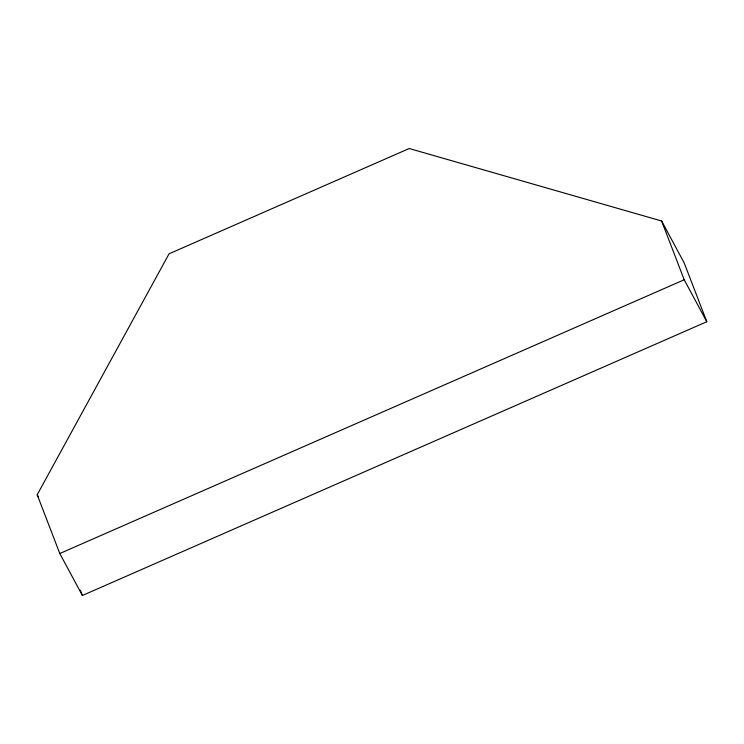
<?xml version="1.0" encoding="UTF-8"?>
<svg xmlns="http://www.w3.org/2000/svg" width="744" height="744" viewBox="0 0 744 744"><rect width="100%" height="100%" fill="white"/><g stroke="black" fill="none" stroke-linecap="round" stroke-linejoin="round"><path stroke-width="1.12" d="M37.2 494.76L169.065 253.806L409.228 148.512L661.611 220.996L684.201 262.948L706.8 321.724L82.389 595.488L59.799 553.527L37.2 494.76L38.297 496.806M59.799 553.527L684.21 279.763L706.8 321.724M661.611 220.996L684.21 279.763M80.333 590.141L82.389 595.488"/></g></svg>
